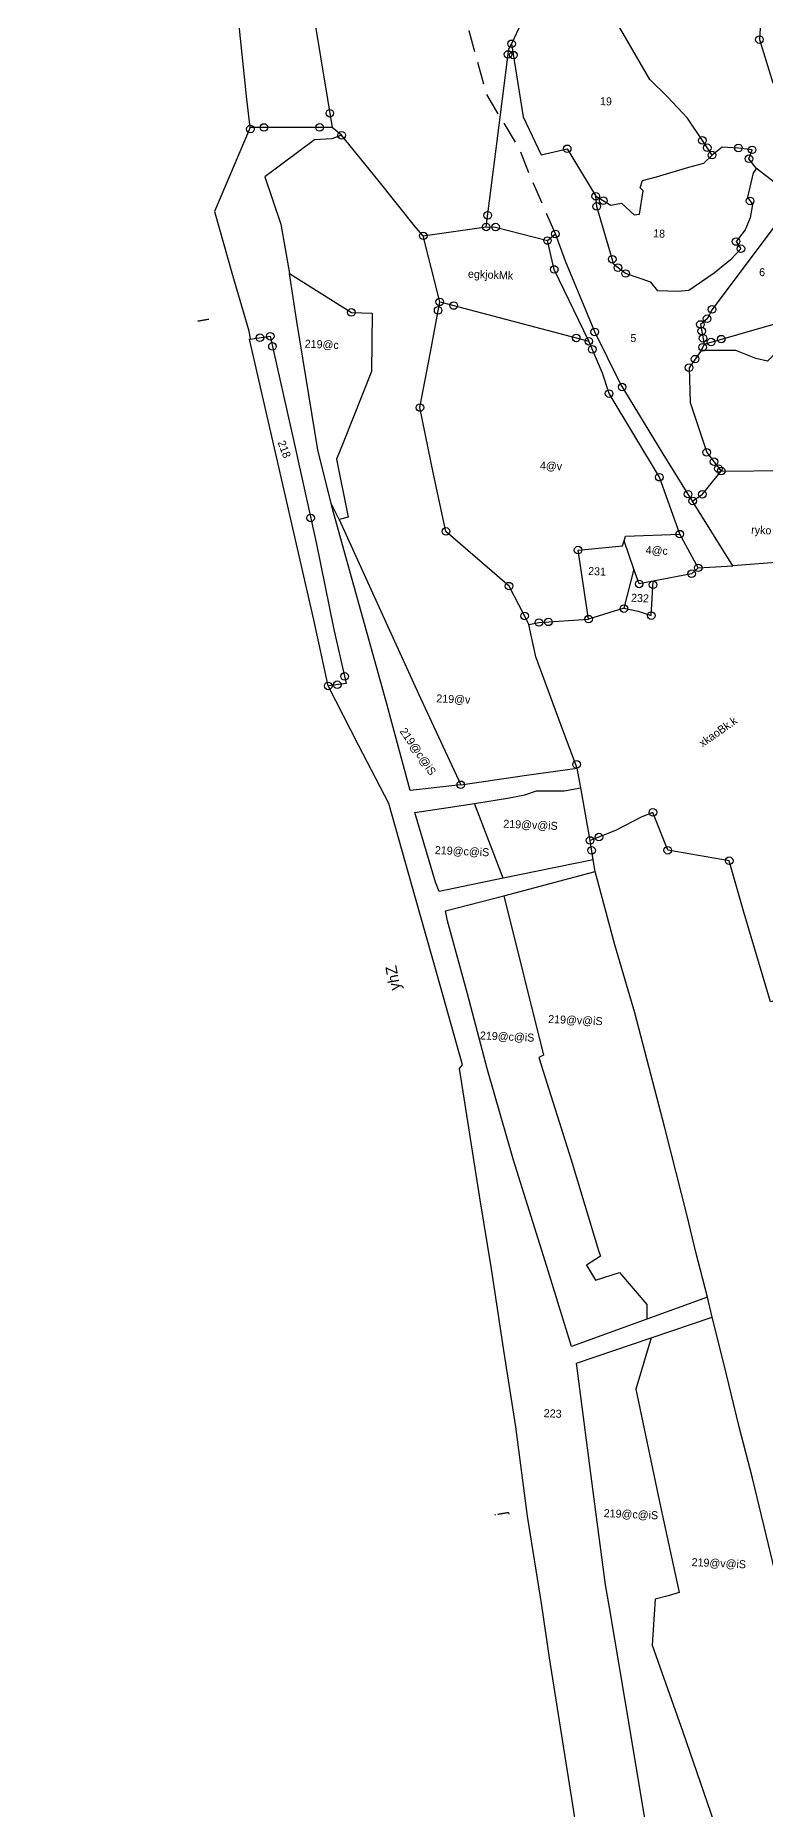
# Model space of a CAD drawing. Header units: metres. Extents: x 260179 to 264429, y 2217036 to 2221297.
# Drawn here: x 260397 to 261037, y 2218117 to 2219672 of the extents above; entities that cross this region are included whole.
import ezdxf
from ezdxf.enums import TextEntityAlignment as Align

# ---------------------------------------------------------------- set-up
doc = ezdxf.new("R2010")
doc.units = ezdxf.units.M
doc.header["$MEASUREMENT"] = 0
doc.linetypes.add('DASHED', pattern=[0.75, 0.5, -0.25])
for name, color, linetype in [('LINE_FOOTPATH', 1, 'DASHED'), ('OFF', 1, 'Continuous'), ('POLY_PARCEL', 6, 'Continuous'), ('POLY_ROAD', 30, 'Continuous'), ('POLY_WATER', 4, 'Continuous'), ('SYM_STONE', 1, 'Continuous'), ('TEXT_MAPIN', 7, 'Continuous'), ('TEXT_MAPOUT', 7, 'Continuous'), ('TEXT_PARCEL', 7, 'Continuous')]:
    doc.layers.add(name, color=color, linetype=linetype)
doc.styles.add('TEXT_MAP', font='', dxfattribs={"height": 2.5})
doc.styles.get('TEXT_MAP').set_extended_font_data('Kruti Dev 050')

# ---------------------------------------------------------------- blocks, each defined once
blk = doc.blocks.new('STONE')
blk.add_circle((0, 0), 0.851)
blk = doc.blocks.new('ERE')
at = {"layer": 'LINE_FOOTPATH', "ltscale": 10, "flags": 128}
blk.add_lwpolyline([(260932.47, 2219269.8), (260926.3, 2219282.54), (260923.73, 2219288.31), (260915.62, 2219300.65), (260911.24, 2219314.33), (260909.62, 2219320.4), (260903.05, 2219353.96), (260900.02, 2219369.42), (260897.12, 2219383.63), (260897.04, 2219387), (260894.87, 2219394.15), (260893.75, 2219397.84), (260892.22, 2219410.12), (260890.7, 2219420.96), (260886.28, 2219431), (260882.4, 2219440.13), (260880.39, 2219445.75), (260878.87, 2219459.71), (260878.22, 2219464.53), (260877.98, 2219468.95), (260876.13, 2219473.44), (260875.09, 2219476.89), (260874.45, 2219484.6), (260868.1, 2219503.06), (260862.29, 2219520.22), (260858.99, 2219525.68), (260853.61, 2219534.03), (260849.99, 2219540.45), (260848.79, 2219543.42), (260846.38, 2219552.01), (260844.01, 2219560.11), (260841.76, 2219563.8), (260839.51, 2219567.33), (260837.82, 2219570.46), (260836.13, 2219575.6), (260834.52, 2219579.94), (260832.03, 2219589.01), (260832.44, 2219598.72), (260832.6, 2219603.14), (260824, 2219624.01), (260822.95, 2219627.78), (260822.79, 2219638.54), (260819.82, 2219648.33), (260817.89, 2219657.81), (260816.69, 2219673.22), (260815.14, 2219691.88), (260814.18, 2219700.15), (260814.5, 2219707.38), (260811.77, 2219725.04)], dxfattribs=at)
at = {"layer": 'OFF', "ltscale": 10, "flags": 128}
for points in [[(260930.76, 2219268.24), (260932.47, 2219269.8)], [(260967.76, 2219196.11), (260975.54, 2219196.9)]]:
    blk.add_lwpolyline(points, dxfattribs=at)
at = {"layer": 'POLY_PARCEL', "ltscale": 10, "flags": 128}
for points in [[(260862.87, 2219290.82), (260861.87, 2219297.16), (260859.33, 2219314.31), (260852.22, 2219337.31), (260845.74, 2219357.8), (260844.67, 2219380.55), (260843.94, 2219392.83), (260839, 2219410.19), (260833.95, 2219427.47), (260830.68, 2219438.82), (260827.74, 2219462.84), (260822.66, 2219478.59), (260819.24, 2219488.85), (260815.23, 2219501.13), (260809.88, 2219517.01), (260804.53, 2219533.54), (260802.81, 2219567.26)], [(260849.82, 2219440.63), (260853.07, 2219425.73), (260859.65, 2219394.1), (260865.33, 2219367.94), (260866.13, 2219363.4), (260871.01, 2219340.45), (260874.02, 2219326.36), (260879.96, 2219297.93), (260881.31, 2219291.62)], [(261022.08, 2219367.55), (261014.13, 2219367.97), (261002.22, 2219361.21), (260990.64, 2219354.71), (260972.44, 2219344.63), (260960.71, 2219338.05), (260974.54, 2219336.44), (260976.83, 2219336.28), (260976.46, 2219315.4), (260979.92, 2219305.79), (260996.3, 2219300.07)], [(260966.94, 2219289.01), (260964.63, 2219292.21), (260961.08, 2219297.04), (260956.38, 2219301.67), (260952.23, 2219305.41), (260944.36, 2219317.78), (260943.63, 2219319.68)], [(260923.94, 2219318.77), (260922.4, 2219315.86), (260920.83, 2219312.11)], [(260916.85, 2219270.72), (260918.36, 2219288.33), (260920.23, 2219310.97), (260920.83, 2219312.11)], [(260920.83, 2219312.11), (260924.1, 2219295.78), (260928.53, 2219287.41), (260934.32, 2219289.04), (260941.17, 2219278.66)], [(260881.31, 2219291.62), (260862.87, 2219290.82)], [(260883.5, 2219289.94), (260881.31, 2219291.62)], [(260862.87, 2219290.82), (260855.63, 2219271.62), (260860.33, 2219257.47), (260864.51, 2219245.1), (260864.87, 2219243.22)], [(260883.5, 2219289.94), (260881.36, 2219289.06), (260877.47, 2219288.62), (260866.6, 2219279.88), (260870.68, 2219269.34), (260873.08, 2219258.37)], [(260902.8, 2219268.11), (260901.02, 2219269.9), (260892.05, 2219280.24), (260883.5, 2219289.94)], [(260941.17, 2219278.66), (260944.64, 2219276.82), (260947.03, 2219277.36), (260949.96, 2219274.85), (260951.18, 2219275.05), (260951.8, 2219280.29), (260951.05, 2219280.97), (260951.52, 2219282.6), (260954.66, 2219283.62), (260961.81, 2219286.07), (260965.15, 2219287.1), (260966.94, 2219289.01)], [(260977.02, 2219286.42), (260975.25, 2219288.53), (260975.87, 2219290.57), (260972.8, 2219290.85), (260969.12, 2219290.91), (260966.94, 2219289.01)], [(260977.02, 2219286.42), (260976.35, 2219285.39), (260975.33, 2219279.88), (260976.48, 2219278.25), (260976.08, 2219275.25), (260975.12, 2219272.53), (260973.15, 2219269.81), (260974.31, 2219268.24), (260972.06, 2219265.66), (260968.51, 2219262.46), (260963, 2219258.38), (260960.54, 2219258.04), (260956.05, 2219257.97), (260954.41, 2219259.87), (260948.62, 2219261.57), (260945.9, 2219263.48), (260941.5, 2219276.37), (260941.17, 2219278.66)], [(260986.75, 2219279.51), (260977.02, 2219286.42)], [(260984.45, 2219277.24), (260983.38, 2219276.19), (260968.39, 2219254.34), (260967.36, 2219252.19), (260965.93, 2219250.83), (260966.96, 2219246.47)], [(260966.96, 2219246.47), (260981.94, 2219251.44), (260994.82, 2219255.39), (260995.05, 2219263.11), (260989.67, 2219272.23), (260987.69, 2219272.98), (260984.45, 2219277.24)], [(260902.8, 2219268.11), (260916.85, 2219270.72)], [(260907.13, 2219253.43), (260902.8, 2219268.11)], [(260916.85, 2219270.72), (260918.97, 2219270.77), (260930.76, 2219268.24)], [(260884.65, 2219207.1), (260881.11, 2219218.98), (260875.21, 2219247.63), (260873.08, 2219258.37)], [(260873.08, 2219258.37), (260887.38, 2219250.22), (260892.08, 2219250.22), (260892.46, 2219237.12), (260886.75, 2219220.82), (260885.43, 2219217.12), (260888.57, 2219204.14), (260886.56, 2219203.58)], [(260930.19, 2219181.76), (260930.13, 2219181.99), (260925.42, 2219190.2), (260919.21, 2219195.09), (260910.71, 2219201.91), (260907.38, 2219214.64), (260903.68, 2219229.49), (260905.5, 2219242.03), (260907.13, 2219253.43)], [(260907.13, 2219253.43), (260941.01, 2219246)], [(261003.8, 2219248.25), (261001.2, 2219248.59), (260994.49, 2219248.32), (260992.85, 2219248.45), (260990.52, 2219249.61), (260985.96, 2219248.8), (260983.7, 2219245.79), (260981.37, 2219243.19), (260978.7, 2219243.67), (260974.12, 2219245.31), (260966.32, 2219244.97)], [(260864.87, 2219243.22), (260869.36, 2219244.09), (260875.64, 2219220.66), (260881.61, 2219198.19), (260886.44, 2219178.79), (260889.75, 2219166.79), (260885.73, 2219166.04)], [(260966.32, 2219244.97), (260963.78, 2219241.01), (260964.33, 2219233.21), (260968.57, 2219222.13), (260972, 2219218.09)], [(260966.96, 2219246.47), (260966.32, 2219244.97)], [(260885.73, 2219166.04), (260881.86, 2219180.77), (260872.9, 2219213.49), (260864.76, 2219243.2), (260864.87, 2219243.22)], [(260886.56, 2219203.58), (260884.65, 2219207.1)], [(260916.46, 2219145.09), (260905.1, 2219143.33), (260898.89, 2219163.08), (260892.43, 2219183.02), (260885.25, 2219205.06), (260884.65, 2219207.1)], [(260886.56, 2219203.58), (260897.67, 2219181.7), (260906.55, 2219164.21), (260916.46, 2219145.09)], [(260943.6, 2219183.54), (260940.57, 2219198.97), (260950.54, 2219200.35), (260950.83, 2219201.46)], [(260950.83, 2219201.46), (260951.11, 2219202.56), (260963.29, 2219203.51)], [(260953.33, 2219195.2), (260950.83, 2219201.46)], [(260967.76, 2219196.11), (260966.32, 2219194.72), (260957.78, 2219192.69)], [(260953.33, 2219195.2), (260951.44, 2219186.31)], [(260951.44, 2219186.31), (260954.63, 2219185.82), (260957.65, 2219184.92), (260957.78, 2219192.69)], [(260957.78, 2219192.69), (260954.63, 2219191.94), (260953.33, 2219195.2)], [(260951.44, 2219186.31), (260943.6, 2219183.54)], [(260930.19, 2219181.76), (260932.48, 2219182.31), (260943.6, 2219183.54)], [(260942.47, 2219149.93), (260939.04, 2219157.98), (260932.14, 2219174.59), (260930.19, 2219181.76)], [(260954.81, 2218899.44), (260951.34, 2218916.91), (260944.73, 2218949.76), (260942.45, 2218961.43), (260938.42, 2218981.32), (260934.96, 2219001.29), (260931.49, 2219018.36), (260927.93, 2219036.63), (260924.7, 2219052.41), (260918.9, 2219081.32), (260919.54, 2219082.2), (260913.02, 2219101.93), (260907.35, 2219119.21), (260900.5, 2219140.22), (260893.07, 2219152.99), (260885.73, 2219166.04)], [(260916.46, 2219145.09), (260931.17, 2219147.89), (260942.47, 2219149.93)], [(260943.44, 2219145.55), (260942.47, 2219149.93)], [(260919.68, 2219141), (260927.05, 2219142.5), (260930.93, 2219143.45), (260933.54, 2219144.48), (260939.73, 2219144.72), (260943.44, 2219145.55)], [(260946.03, 2219133.81), (260943.44, 2219145.55)], [(260926.86, 2219124.48), (260912.64, 2219120.92), (260911.69, 2219122.98), (260906.36, 2219138.39), (260913.81, 2219139.89), (260919.68, 2219141)], [(260926.86, 2219124.48), (260919.68, 2219141)], [(261011.41, 2219106.55), (260988.11, 2219099.29), (260981.27, 2219119.16), (260977.52, 2219130.58), (260963.59, 2219132.34), (260959.91, 2219140.73), (260957.46, 2219139.59), (260951.68, 2219136.27), (260946.03, 2219133.81)], [(260946.92, 2219129.51), (260946.03, 2219133.81)], [(260946.92, 2219129.51), (260926.86, 2219124.48)], [(260947.47, 2219126.85), (260946.92, 2219129.51)], [(260927.22, 2219120.52), (260947.47, 2219126.85)], [(260976.77, 2219032.31), (260973.73, 2219042.27), (260971.41, 2219050.36), (260965.57, 2219069.92), (260957.76, 2219095.5), (260952.62, 2219110.61), (260947.47, 2219126.85)], [(260946.65, 2219019.88), (260940.4, 2219037.66), (260931.84, 2219061.26), (260925.18, 2219081.29), (260919.92, 2219098.15), (260914.77, 2219114.38), (260914.23, 2219116.64), (260927.22, 2219120.52)], [(260927.22, 2219120.52), (260937.6, 2219085.11), (260936.57, 2219084.56), (260944.82, 2219061.84), (260951.83, 2219041.73), (260952.38, 2219040.48), (260949.29, 2219038.35), (260951.43, 2219035.02), (260956.74, 2219037), (260963.24, 2219030.03), (260963.35, 2219026.77)], [(260976.77, 2219032.31), (260963.35, 2219026.77)], [(260977.99, 2219027.86), (260976.77, 2219032.31)], [(260963.35, 2219026.77), (260946.65, 2219019.88)], [(260964.54, 2219022.59), (260977.99, 2219027.86)], [(261008.43, 2218922.39), (261007.93, 2218925.03), (261003.16, 2218941.58), (261000.37, 2218950.9), (260994.6, 2218971.09), (260988.62, 2218992.02), (260985.17, 2219003.43), (260980.96, 2219017.85), (260977.99, 2219027.86)], [(260969.8, 2218904.22), (260963.62, 2218933.77), (260957.7, 2218961.6), (260956.61, 2218966.64), (260953.23, 2218985.83), (260947.98, 2219016.23), (260964.54, 2219022.59)], [(260964.54, 2219022.59), (260961.57, 2219010.95), (260967.91, 2218985.85), (260973.22, 2218965.66), (260970.77, 2218964.79), (260967.91, 2218963.92), (260967.68, 2218953.55), (260975.36, 2218934.39), (260984.12, 2218912.08), (260985.55, 2218909.71), (260987.06, 2218909.07), (260988.24, 2218909.55), (260988.6, 2218907)]]:
    blk.add_lwpolyline(points, dxfattribs=at)
at = {"layer": 'POLY_ROAD', "ltscale": 10, "flags": 128}
for points in [[(260941.01, 2219246), (260932.54, 2219261.8), (260930.76, 2219268.24)], [(260965.81, 2219211.04), (260958.78, 2219221.38), (260948.48, 2219236.85), (260942.25, 2219248.13), (260934.98, 2219263.79), (260932.47, 2219269.8)], [(260963.29, 2219203.51), (260958.15, 2219216.11), (260946.06, 2219234.42), (260944.35, 2219238.95), (260941.01, 2219246)], [(260967.76, 2219196.11), (260963.29, 2219203.51)]]:
    blk.add_lwpolyline(points, dxfattribs=at)
at = {"layer": 'POLY_WATER', "ltscale": 10, "flags": 128}
for points in [[(260965.81, 2219211.04), (260967.99, 2219212.69), (260972, 2219218.09)], [(260972, 2219218.09), (260986.58, 2219218.85)], [(260975.54, 2219196.9), (260965.81, 2219211.04)], [(260994.03, 2219199.09), (260975.54, 2219196.9)]]:
    blk.add_lwpolyline(points, dxfattribs=at)
at = {"layer": 'SYM_STONE'}
for p in [(260976.46, 2219315.4), (260920.83, 2219312.11), (260920.12, 2219309.68), (260921.34, 2219309.58), (260880.63, 2219294.77), (260865.95, 2219290.95), (260878.48, 2219291.49), (260964.63, 2219292.21), (260965.78, 2219290.61), (260972.8, 2219290.85), (260975.87, 2219290.57), (260862.92, 2219290.47), (260883.5, 2219289.94), (260934.32, 2219289.04), (260966.94, 2219289.01), (260975.25, 2219288.53), (260941.17, 2219278.66), (260975.91, 2219279.06), (260941.5, 2219276.37), (260942.91, 2219277.74), (260916.85, 2219270.72), (260917.08, 2219273.33), (260918.97, 2219270.77), (260902.8, 2219268.11), (260930.76, 2219268.24), (260932.47, 2219269.8), (260973.15, 2219269.81), (260974.31, 2219268.24), (260945.5, 2219264.65), (260946.86, 2219262.81), (260932.54, 2219261.8), (260948.62, 2219261.57), (260906.85, 2219251.51), (260907.13, 2219253.43), (260910.31, 2219252.74), (260965.93, 2219250.83), (260967.36, 2219252.19), (260968.39, 2219254.34), (260887.38, 2219250.22), (260938.14, 2219246.63), (260942.25, 2219248.13), (260966.28, 2219249.35), (260966.66, 2219247.75), (260968.5, 2219246.98), (260970.74, 2219247.73), (260867.06, 2219243.65), (260869.36, 2219244.09), (260941.01, 2219246), (260941.86, 2219244.21), (260965.05, 2219242.99), (260966.64, 2219245.72), (260869.96, 2219241.83), (260963.78, 2219241.01), (260948.94, 2219236.02), (260946.06, 2219234.42), (260903.68, 2219229.49), (260968.57, 2219222.13), (260970.29, 2219220.11), (260958.15, 2219216.11), (260971.33, 2219218.62), (260972, 2219218.09), (260964.77, 2219212.57), (260965.88, 2219211.1), (260967.99, 2219212.69), (260880.16, 2219203.64), (260963.29, 2219203.51), (260910.71, 2219201.91), (260940.57, 2219198.97), (260967.76, 2219196.11), (260954.63, 2219191.94), (260957.77, 2219191.89), (260966.32, 2219194.72), (260925.42, 2219190.2), (260929.18, 2219183.65), (260943.6, 2219183.54), (260951.43, 2219186.25), (260957.65, 2219184.92), (260932.48, 2219182.31), (260934.6, 2219182.54), (260889.32, 2219168.35), (260885.73, 2219166.04), (260887.74, 2219166.41), (260942.28, 2219150.79), (260916.46, 2219145.09), (260959.91, 2219140.73), (260946.03, 2219133.81), (260946.49, 2219131.59), (260948, 2219134.67), (260963.59, 2219132.34), (260977.52, 2219130.58)]:
    blk.add_blockref('STONE', p, dxfattribs=at)
at = {"layer": 'TEXT_MAPIN', "ltscale": 10, "style": 'TEXT_MAP'}
for s, p in [('egkjokMk', (260918.3, 2219259.11)), ('ryko', (260981.57, 2219204.3))]:
    blk.add_text(s, height=1.8, dxfattribs=at).set_placement(p, align=Align.CENTER)
blk.add_text('xkaoBk.k', height=1.8, rotation=37.6202, dxfattribs=at).set_placement((260974.31, 2219158.75), align=Align.CENTER)
at = {"layer": 'TEXT_MAPOUT', "ltscale": 10, "style": 'TEXT_MAP'}
for s, p in [('l', (260855.53, 2219246.98)), ('yhZ', (260904.87, 2219098.56)), ('j', (260933.63, 2218981.52))]:
    blk.add_text(s, height=2.5, rotation=102.4886, dxfattribs=at).set_placement(p)
at = {"layer": 'TEXT_PARCEL', "ltscale": 10, "style": 'TEXT_MAP'}
for s, p in [('19', (260942.57, 2219299.19)), ('18', (260955.78, 2219269.97)), ('6', (260979.3, 2219262.27)), ('5', (260950.99, 2219246.25)), ('219@c', (260881.02, 2219241.86)), ('4@v', (260933.7, 2219216.71)), ('4@c', (260958.27, 2219198.73)), ('231', (260945.05, 2219193.47)), ('232', (260954.96, 2219187.86)), ('219@v', (260913.97, 2219163.39)), ('219@v@iS', (260932.51, 2219135.86)), ('219@c@iS', (260917.38, 2219129.28)), ('219@v@iS', (260944.46, 2219092.4)), ('219@c@iS', (260929.27, 2219088.05)), ('223', (260943.09, 2219003.77)), ('219@c@iS', (260961.64, 2218981.88)), ('219@v@iS', (260981.86, 2218971.7))]:
    blk.add_text(s, height=1.8, dxfattribs=at).set_placement(p, align=Align.CENTER)
for s, rotation, p in [('218', 293.2196, (260872.78, 2219218.48)), ('219@c@iS', 306.8965, (260905.8, 2219151.64))]:
    blk.add_text(s, height=1.8, rotation=rotation, dxfattribs=at).set_placement(p, align=Align.CENTER)

msp = doc.modelspace()

# ---------------------------------------------------------------- block references
at = {"xscale": 3.895693111489024, "yscale": 3.895693111489024, "zscale": 3.895693111489024, "rotation": 357.5742632689065}
msp.add_blockref('ERE', (-1120669.1, -6375325.6), dxfattribs=at)

doc.saveas('drawing.dxf')
